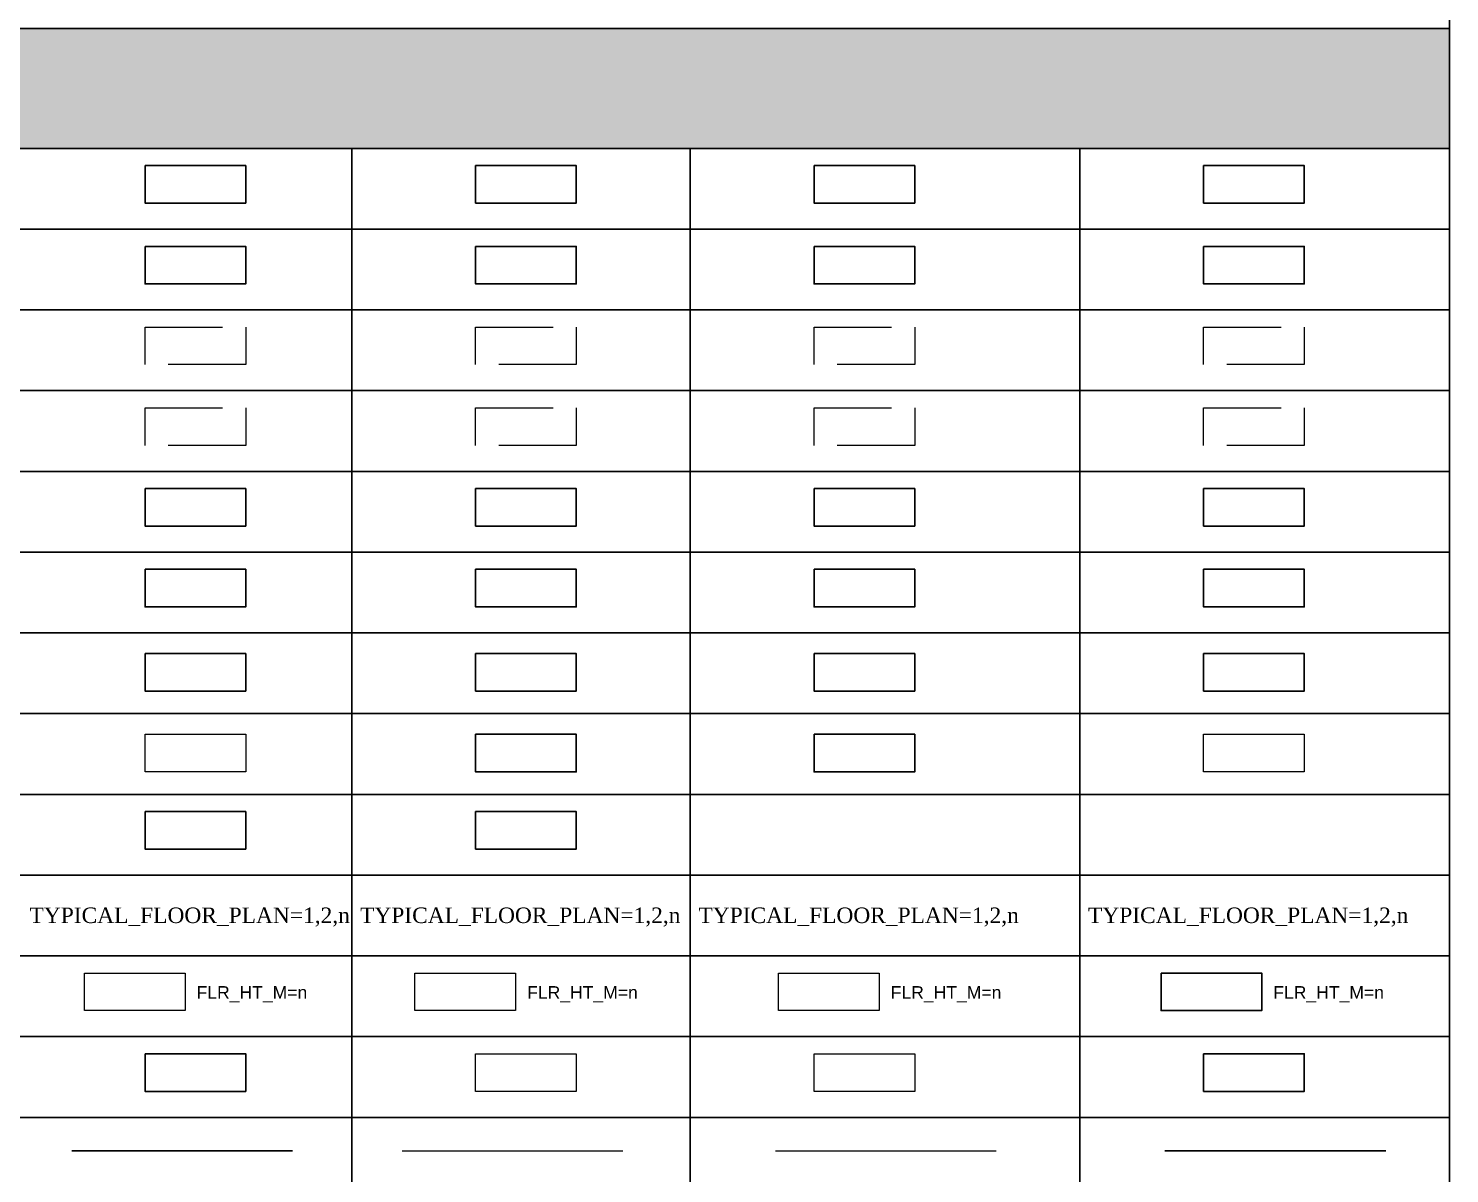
# Model space of a CAD drawing. Header units: millimetres. Extents: x -9481 to -9285, y 28735 to 28829.
# Drawn here: x -9451.39 to -9442.23, y 28795.58 to 28802.96 of the extents above; entities that cross this region are included whole.
import ezdxf

# ---------------------------------------------------------------- set-up
doc = ezdxf.new("R2010")
doc.units = ezdxf.units.MM
doc.linetypes.add('CONTINULUS', pattern=[0])
doc.linetypes.add('DASHED', pattern=[0.75, 0.5, -0.25])
for name, color, linetype in [('BLK_1_FLR_-1_APPROVED_CONSTRUCTION', 7, 'Continuous'), ('BLK_1_FLR_-1_DEMOLITION_AREA', 7, 'Continuous'), ('BLK_1_FLR_-2_APPROVED_CONSTRUCTION', 7, 'Continuous'), ('BLK_1_FLR_-2_BLT_UP_AREA', 7, 'Continuous'), ('BLK_1_FLR_-2_DEMOLITION_AREA', 7, 'Continuous'), ('BLK_1_FLR_3_APPROVED_CONSTRUCTION', 7, 'Continuous'), ('BLK_1_FLR_3_DEMOLITION_AREA', 7, 'Continuous'), ('BLK_1_FLR_3_ROOF_AREA', 7, 'Continuous'), ('BLK_1_FLR_4_APPROVED_CONSTRUCTION', 7, 'Continuous'), ('BLK_1_FLR_4_BLT_UP_AREA', 7, 'Continuous'), ('BLK_1_FLR_4_DEMOLITION_AREA', 7, 'Continuous'), ('BLK_1_FLR_4_ROOF_AREA', 7, 'Continuous'), ('BLK_1_PLANTATION_GREENSTRIP', 7, 'Continuous'), ('HATCH', 7, 'Continuous')]:
    doc.layers.add(name, color=color, linetype=linetype)
for name, color, linetype, true_color, plot in [('BLK_1_FLR_-1_BLT_UP_AREA', 7, 'Continuous', 0x995f4c, False), ('BLK_1_FLR_-1_BLT_UP_AREA_DEDUCT', 7, 'Continuous', 0x995f4c, False), ('BLK_1_FLR_-1_CARPET_AREA', 7, 'Continuous', 0x995f4c, False), ('BLK_1_FLR_-2_BLT_UP_AREA_DEDUCT', 7, 'Continuous', 0x995f4c, False), ('BLK_1_FLR_-2_STAIR_1', 7, 'Continuous', 0x995f4c, False), ('BLK_1_FLR_3_CARPET_AREA', 7, 'Continuous', 0x995f4c, False), ('BLK_1_FLR_4_CRPT_AREA_DEDUCT', 7, 'Continuous', 0x995f4c, False)]:
    doc.layers.add(name, color=color, linetype=linetype, true_color=true_color, plot=plot)
for name, color, linetype, lineweight in [('BLK_1_FLR_-1_BLT_UP_AREA_EXISTING', 11, 'DASHED', 9), ('BLK_1_FLR_-1_BLT_UP_AREA_EXISTING_DEDUCT', 11, 'DASHED', 9), ('BLK_1_FLR_-1_STAIR_1', 7, 'Continuous', 0), ('BLK_1_FLR_-1_STAIR_1_FLIGHT_1', 7, 'Continuous', 0), ('BLK_1_FLR_-2_BLT_UP_AREA_EXISTING', 11, 'DASHED', 9), ('BLK_1_FLR_-2_BLT_UP_AREA_EXISTING_DEDUCT', 11, 'DASHED', 9), ('BLK_1_FLR_-2_CRPT_AREA_DEDUCT', 7, 'Continuous', 0), ('BLK_1_FLR_3_BLT_UP_AREA_EXISTING', 11, 'DASHED', 9), ('BLK_1_FLR_3_BLT_UP_AREA_EXISTING_DEDUCT', 11, 'DASHED', 9), ('BLK_1_FLR_3_CRPT_AREA_DEDUCT', 7, 'Continuous', 0), ('BLK_1_FLR_3_STAIR_1', 7, 'Continuous', 0), ('BLK_1_FLR_4_BLT_UP_AREA_EXISTING', 11, 'DASHED', 9), ('BLK_1_FLR_4_BLT_UP_AREA_EXISTING_DEDUCT', 11, 'DASHED', 9), ('BLK_1_FLR_4_STAIR_1', 7, 'Continuous', 0), ('BLK_1_FLR_4_STAIR_1_FLIGHT_1', 7, 'Continuous', 0)]:
    doc.layers.add(name, color=color, linetype=linetype, lineweight=lineweight)
for name, color, linetype, plot in [('BLK_1_FLR_-1_CRPT_AREA_DEDUCT', 4, 'Continuous', False), ('BLK_1_FLR_-2_CARPET_AREA', 4, 'Continuous', False), ('BLK_1_FLR_-2_STAIR_1_FLIGHT_1', 7, 'Continuous', False), ('BLK_1_FLR_3_BLT_UP_AREA', 7, 'Continuous', False), ('BLK_1_FLR_3_BLT_UP_AREA_DEDUCT', 7, 'Continuous', False), ('BLK_1_FLR_3_STAIR_1_FLIGHT_1', 7, 'Continuous', False), ('BLK_1_FLR_4_BLT_UP_AREA_DEDUCT', 7, 'Continuous', False), ('BLK_1_FLR_4_CARPET_AREA', 4, 'Continuous', False)]:
    doc.layers.add(name, color=color, linetype=linetype, plot=plot)
doc.styles.get("Standard").update_dxf_attribs({"font": 'arial.ttf', "height": 0.25})
doc.styles.add('TNR', font='times.ttf', dxfattribs={"height": 0.5})

# ---------------------------------------------------------------- blocks, each defined once
blk = doc.blocks.new('H2')
at = {"layer": 'HATCH', "linetype": 'CONTINULUS', "ltscale": 0.05, "true_color": 0xf7abae}
h = blk.add_hatch(color=241, dxfattribs=at)
h.dxf.hatch_style = 1
h.paths.add_polyline_path([(-9435.4551, 28804.6003), (-9435.4551, 28803.827), (-9396.4272, 28803.827), (-9396.4272, 28804.6003)])
blk.add_lwpolyline([(-9435.4551, 28804.6003), (-9396.4272, 28804.6003), (-9396.4272, 28803.827), (-9435.4551, 28803.827), (-9435.4551, 28804.6003)], close=True)

msp = doc.modelspace()

# ---------------------------------------------------------------- linework, layer by layer
for p, q in [((-9449.3086, 28802.1877), (-9449.3086, 28801.667)), ((-9447.1263, 28802.1877), (-9447.1263, 28801.667)), ((-9444.6141, 28802.1877), (-9444.6141, 28801.667)), ((-9449.3086, 28801.667), (-9449.3086, 28801.1464)), ((-9447.1263, 28801.667), (-9447.1263, 28801.1464)), ((-9444.6141, 28801.667), (-9444.6141, 28801.1464)), ((-9449.3086, 28801.1464), (-9449.3086, 28800.6257)), ((-9447.1263, 28801.1464), (-9447.1263, 28800.6257)), ((-9444.6141, 28801.1464), (-9444.6141, 28800.6257)), ((-9449.3086, 28800.6257), (-9449.3086, 28800.1051)), ((-9447.1263, 28800.6257), (-9447.1263, 28800.1051)), ((-9444.6141, 28800.6257), (-9444.6141, 28800.1051)), ((-9449.3086, 28800.1051), (-9449.3086, 28799.5844)), ((-9447.1263, 28800.1051), (-9447.1263, 28799.5844)), ((-9444.6141, 28800.1051), (-9444.6141, 28799.5844)), ((-9449.3086, 28799.5844), (-9449.3086, 28799.0638)), ((-9447.1263, 28799.5844), (-9447.1263, 28799.0638)), ((-9444.6141, 28799.5844), (-9444.6141, 28799.0638)), ((-9449.3086, 28799.0638), (-9449.3086, 28798.0225)), ((-9447.1263, 28799.0638), (-9447.1263, 28798.0225)), ((-9444.6141, 28799.0638), (-9444.6141, 28798.0225)), ((-9449.3086, 28798.0225), (-9449.3086, 28797.5019)), ((-9447.1263, 28798.0225), (-9447.1263, 28797.5019)), ((-9444.6141, 28798.0225), (-9444.6141, 28797.5019)), ((-9449.3086, 28797.5019), (-9449.3086, 28796.9812)), ((-9447.1263, 28797.5019), (-9447.1263, 28796.9812)), ((-9444.6141, 28797.5019), (-9444.6141, 28796.9812)), ((-9449.3086, 28796.9812), (-9449.3086, 28796.4606)), ((-9447.1263, 28796.9812), (-9447.1263, 28796.4606)), ((-9444.6141, 28796.9812), (-9444.6141, 28796.4606)), ((-9449.3086, 28796.4606), (-9449.3086, 28795.9399)), ((-9447.1263, 28796.4606), (-9447.1263, 28795.9399)), ((-9444.6141, 28796.4606), (-9444.6141, 28795.9399)), ((-9449.3086, 28795.9399), (-9449.3086, 28795.4193)), ((-9447.1263, 28795.9399), (-9447.1263, 28795.4193)), ((-9444.6141, 28795.9399), (-9444.6141, 28795.4193))]:
    msp.add_line(p, q)
for points in [[(-9442.23, 28805.5641), (-9442.23, 28802.9609), (-9481.2579, 28802.9609), (-9481.2579, 28805.5641)], [(-9481.2579, 28801.667), (-9481.2579, 28802.1877), (-9442.23, 28802.1877), (-9442.23, 28801.667), (-9470.8642, 28801.667)], [(-9470.8642, 28801.667), (-9442.23, 28801.667), (-9442.23, 28801.1464), (-9481.2579, 28801.1464), (-9481.2579, 28801.667)], [(-9481.2579, 28800.6257), (-9481.2579, 28801.1464), (-9442.23, 28801.1464), (-9442.23, 28800.6257), (-9470.8642, 28800.6257)], [(-9470.8642, 28800.6257), (-9442.23, 28800.6257), (-9442.23, 28800.1051), (-9481.2579, 28800.1051), (-9481.2579, 28800.6257)], [(-9481.2579, 28799.5844), (-9481.2579, 28800.1051), (-9442.23, 28800.1051), (-9442.23, 28799.5844), (-9481.2579, 28799.5844)], [(-9481.2579, 28799.0638), (-9481.2579, 28799.5844), (-9442.23, 28799.5844), (-9442.23, 28799.0638), (-9481.2579, 28799.0638)], [(-9481.2579, 28798.5432), (-9481.2579, 28799.0638), (-9442.23, 28799.0638), (-9442.23, 28798.5432), (-9470.8642, 28798.5432)], [(-9470.8642, 28798.5432), (-9442.23, 28798.5432), (-9442.23, 28798.0225), (-9481.2579, 28798.0225)], [(-9481.2579, 28796.4606), (-9481.2579, 28796.9812), (-9442.23, 28796.9812), (-9442.23, 28796.4606), (-9470.8642, 28796.4606)], [(-9461.7318, 28796.4606), (-9442.23, 28796.4606), (-9442.23, 28795.9399), (-9461.7318, 28795.9399)], [(-9461.7318, 28795.9399), (-9442.23, 28795.9399), (-9442.23, 28795.4193), (-9461.7318, 28795.4193)]]:
    msp.add_lwpolyline(points)
for points in [[(-9481.2579, 28798.0225), (-9442.23, 28798.0225), (-9442.23, 28797.5019), (-9481.2579, 28797.5019), (-9481.2579, 28798.0225)], [(-9481.2579, 28797.5019), (-9442.23, 28797.5019), (-9442.23, 28796.9812), (-9481.2579, 28796.9812), (-9481.2579, 28797.5019)]]:
    msp.add_lwpolyline(points, close=True)
at = {"layer": 'BLK_1_FLR_-1_APPROVED_CONSTRUCTION', "color": 7}
msp.add_lwpolyline([(-9446.3282, 28799.994), (-9445.679, 28799.994), (-9445.679, 28799.7518), (-9446.3282, 28799.7518)], close=True, dxfattribs=at)
at = {"layer": 'BLK_1_FLR_-1_BLT_UP_AREA', "color": 11}
msp.add_lwpolyline([(-9446.3282, 28802.0766), (-9445.679, 28802.0766), (-9445.679, 28801.8344), (-9446.3282, 28801.8344)], close=True, dxfattribs=at)
at = {"layer": 'BLK_1_FLR_-1_BLT_UP_AREA_DEDUCT', "color": 11}
msp.add_lwpolyline([(-9446.3282, 28801.5559), (-9445.679, 28801.5559), (-9445.679, 28801.3138), (-9446.3282, 28801.3138)], close=True, dxfattribs=at)
at = {"layer": 'BLK_1_FLR_-1_BLT_UP_AREA_EXISTING', "color": 11}
msp.add_lwpolyline([(-9446.3282, 28801.0353), (-9445.679, 28801.0353), (-9445.679, 28800.7931), (-9446.3282, 28800.7931)], close=True, dxfattribs=at)
at = {"layer": 'BLK_1_FLR_-1_BLT_UP_AREA_EXISTING_DEDUCT', "color": 11}
msp.add_lwpolyline([(-9446.3282, 28800.5146), (-9445.679, 28800.5146), (-9445.679, 28800.2725), (-9446.3282, 28800.2725)], close=True, dxfattribs=at)
at = {"layer": 'BLK_1_FLR_-1_CARPET_AREA', "color": 11}
msp.add_lwpolyline([(-9446.3282, 28798.9303), (-9445.679, 28798.9303), (-9445.679, 28798.6881), (-9446.3282, 28798.6881)], close=True, dxfattribs=at)
at = {"layer": 'BLK_1_FLR_-1_CRPT_AREA_DEDUCT', "color": 11}
msp.add_lwpolyline([(-9446.3282, 28798.4097), (-9445.679, 28798.4097), (-9445.679, 28798.1675), (-9446.3282, 28798.1675)], close=True, dxfattribs=at)
at = {"layer": 'BLK_1_FLR_-1_DEMOLITION_AREA', "color": 7}
msp.add_lwpolyline([(-9446.3282, 28799.4733), (-9445.679, 28799.4733), (-9445.679, 28799.2312), (-9446.3282, 28799.2312)], close=True, dxfattribs=at)
at = {"layer": 'BLK_1_FLR_-1_STAIR_1'}
msp.add_lwpolyline([(-9446.5574, 28796.8701), (-9445.9082, 28796.8701), (-9445.9082, 28796.6279), (-9446.5574, 28796.6279)], close=True, dxfattribs=at)
at = {"layer": 'BLK_1_FLR_-1_STAIR_1_FLIGHT_1', "color": 3}
msp.add_line((-9446.5773, 28795.7248), (-9445.1537, 28795.7248), dxfattribs=at)
at = {"layer": 'BLK_1_FLR_-1_STAIR_1_FLIGHT_1'}
msp.add_lwpolyline([(-9446.3282, 28796.3494), (-9445.679, 28796.3494), (-9445.679, 28796.1073), (-9446.3282, 28796.1073)], close=True, dxfattribs=at)
at = {"layer": 'BLK_1_FLR_-2_APPROVED_CONSTRUCTION', "color": 7}
msp.add_lwpolyline([(-9443.8161, 28799.994), (-9443.1669, 28799.994), (-9443.1669, 28799.7518), (-9443.8161, 28799.7518)], close=True, dxfattribs=at)
at = {"layer": 'BLK_1_FLR_-2_BLT_UP_AREA', "color": 11}
msp.add_lwpolyline([(-9443.8161, 28802.0766), (-9443.1669, 28802.0766), (-9443.1669, 28801.8344), (-9443.8161, 28801.8344)], close=True, dxfattribs=at)
at = {"layer": 'BLK_1_FLR_-2_BLT_UP_AREA_DEDUCT', "color": 11}
msp.add_lwpolyline([(-9443.8161, 28801.5559), (-9443.1669, 28801.5559), (-9443.1669, 28801.3138), (-9443.8161, 28801.3138)], close=True, dxfattribs=at)
at = {"layer": 'BLK_1_FLR_-2_BLT_UP_AREA_EXISTING', "color": 11}
msp.add_lwpolyline([(-9443.8161, 28801.0353), (-9443.1669, 28801.0353), (-9443.1669, 28800.7931), (-9443.8161, 28800.7931)], close=True, dxfattribs=at)
at = {"layer": 'BLK_1_FLR_-2_BLT_UP_AREA_EXISTING_DEDUCT', "color": 11}
msp.add_lwpolyline([(-9443.8161, 28800.5146), (-9443.1669, 28800.5146), (-9443.1669, 28800.2725), (-9443.8161, 28800.2725)], close=True, dxfattribs=at)
at = {"layer": 'BLK_1_FLR_-2_CARPET_AREA', "color": 11}
msp.add_lwpolyline([(-9443.8161, 28798.9303), (-9443.1669, 28798.9303), (-9443.1669, 28798.6881), (-9443.8161, 28798.6881)], close=True, dxfattribs=at)
at = {"layer": 'BLK_1_FLR_-2_CRPT_AREA_DEDUCT', "color": 11}
msp.add_lwpolyline([(-9443.8161, 28798.4097), (-9443.1669, 28798.4097), (-9443.1669, 28798.1675), (-9443.8161, 28798.1675)], close=True, dxfattribs=at)
at = {"layer": 'BLK_1_FLR_-2_DEMOLITION_AREA', "color": 7}
msp.add_lwpolyline([(-9443.8161, 28799.4733), (-9443.1669, 28799.4733), (-9443.1669, 28799.2312), (-9443.8161, 28799.2312)], close=True, dxfattribs=at)
at = {"layer": 'BLK_1_FLR_-2_STAIR_1', "color": 7}
msp.add_lwpolyline([(-9444.0904, 28796.8701), (-9443.4412, 28796.8701), (-9443.4412, 28796.6279), (-9444.0904, 28796.6279)], close=True, dxfattribs=at)
at = {"layer": 'BLK_1_FLR_-2_STAIR_1_FLIGHT_1', "color": 3}
msp.add_line((-9444.0651, 28795.7248), (-9442.6416, 28795.7248), dxfattribs=at)
at = {"layer": 'BLK_1_FLR_-2_STAIR_1_FLIGHT_1', "color": 7}
msp.add_lwpolyline([(-9443.8161, 28796.3494), (-9443.1669, 28796.3494), (-9443.1669, 28796.1073), (-9443.8161, 28796.1073)], close=True, dxfattribs=at)
at = {"layer": 'BLK_1_FLR_3_APPROVED_CONSTRUCTION', "color": 7}
msp.add_lwpolyline([(-9450.642, 28799.994), (-9449.9928, 28799.994), (-9449.9928, 28799.7518), (-9450.642, 28799.7518)], close=True, dxfattribs=at)
at = {"layer": 'BLK_1_FLR_3_BLT_UP_AREA', "color": 11}
msp.add_lwpolyline([(-9450.642, 28802.0766), (-9449.9928, 28802.0766), (-9449.9928, 28801.8344), (-9450.642, 28801.8344)], close=True, dxfattribs=at)
at = {"layer": 'BLK_1_FLR_3_BLT_UP_AREA_DEDUCT', "color": 11}
msp.add_lwpolyline([(-9450.642, 28801.5559), (-9449.9928, 28801.5559), (-9449.9928, 28801.3138), (-9450.642, 28801.3138)], close=True, dxfattribs=at)
at = {"layer": 'BLK_1_FLR_3_BLT_UP_AREA_EXISTING', "color": 11}
msp.add_lwpolyline([(-9450.642, 28801.0353), (-9449.9928, 28801.0353), (-9449.9928, 28800.7931), (-9450.642, 28800.7931)], close=True, dxfattribs=at)
at = {"layer": 'BLK_1_FLR_3_BLT_UP_AREA_EXISTING_DEDUCT', "color": 11}
msp.add_lwpolyline([(-9450.642, 28800.5146), (-9449.9928, 28800.5146), (-9449.9928, 28800.2725), (-9450.642, 28800.2725)], close=True, dxfattribs=at)
at = {"layer": 'BLK_1_FLR_3_CARPET_AREA', "color": 11}
msp.add_lwpolyline([(-9450.642, 28798.9303), (-9449.9928, 28798.9303), (-9449.9928, 28798.6881), (-9450.642, 28798.6881)], close=True, dxfattribs=at)
at = {"layer": 'BLK_1_FLR_3_CRPT_AREA_DEDUCT', "color": 11}
msp.add_lwpolyline([(-9450.642, 28798.4097), (-9449.9928, 28798.4097), (-9449.9928, 28798.1675), (-9450.642, 28798.1675)], close=True, dxfattribs=at)
at = {"layer": 'BLK_1_FLR_3_DEMOLITION_AREA', "color": 7}
msp.add_lwpolyline([(-9450.642, 28799.4733), (-9449.9928, 28799.4733), (-9449.9928, 28799.2312), (-9450.642, 28799.2312)], close=True, dxfattribs=at)
at = {"layer": 'BLK_1_FLR_3_ROOF_AREA', "linetype": 'CONTINULUS', "ltscale": 0.05}
msp.add_lwpolyline([(-9450.642, 28797.9114), (-9449.9928, 28797.9114), (-9449.9928, 28797.6692), (-9450.642, 28797.6692)], close=True, dxfattribs=at)
at = {"layer": 'BLK_1_FLR_3_STAIR_1'}
msp.add_lwpolyline([(-9451.0337, 28796.8701), (-9450.3845, 28796.8701), (-9450.3845, 28796.6279), (-9451.0337, 28796.6279)], close=True, dxfattribs=at)
at = {"layer": 'BLK_1_FLR_3_STAIR_1_FLIGHT_1', "color": 3}
msp.add_line((-9451.1156, 28795.7248), (-9449.692, 28795.7248), dxfattribs=at)
at = {"layer": 'BLK_1_FLR_3_STAIR_1_FLIGHT_1'}
msp.add_lwpolyline([(-9450.642, 28796.3494), (-9449.9928, 28796.3494), (-9449.9928, 28796.1073), (-9450.642, 28796.1073)], close=True, dxfattribs=at)
at = {"layer": 'BLK_1_FLR_4_APPROVED_CONSTRUCTION', "color": 7}
msp.add_lwpolyline([(-9448.5105, 28799.994), (-9447.8613, 28799.994), (-9447.8613, 28799.7518), (-9448.5105, 28799.7518)], close=True, dxfattribs=at)
at = {"layer": 'BLK_1_FLR_4_BLT_UP_AREA', "color": 11}
msp.add_lwpolyline([(-9448.5105, 28802.0766), (-9447.8613, 28802.0766), (-9447.8613, 28801.8344), (-9448.5105, 28801.8344)], close=True, dxfattribs=at)
at = {"layer": 'BLK_1_FLR_4_BLT_UP_AREA_DEDUCT', "color": 11}
msp.add_lwpolyline([(-9448.5105, 28801.5559), (-9447.8613, 28801.5559), (-9447.8613, 28801.3138), (-9448.5105, 28801.3138)], close=True, dxfattribs=at)
at = {"layer": 'BLK_1_FLR_4_BLT_UP_AREA_EXISTING', "color": 11}
msp.add_lwpolyline([(-9448.5105, 28801.0353), (-9447.8613, 28801.0353), (-9447.8613, 28800.7931), (-9448.5105, 28800.7931)], close=True, dxfattribs=at)
at = {"layer": 'BLK_1_FLR_4_BLT_UP_AREA_EXISTING_DEDUCT', "color": 11}
msp.add_lwpolyline([(-9448.5105, 28800.5146), (-9447.8613, 28800.5146), (-9447.8613, 28800.2725), (-9448.5105, 28800.2725)], close=True, dxfattribs=at)
at = {"layer": 'BLK_1_FLR_4_CARPET_AREA', "color": 11}
msp.add_lwpolyline([(-9448.5105, 28798.9303), (-9447.8613, 28798.9303), (-9447.8613, 28798.6881), (-9448.5105, 28798.6881)], close=True, dxfattribs=at)
at = {"layer": 'BLK_1_FLR_4_CRPT_AREA_DEDUCT', "color": 11}
msp.add_lwpolyline([(-9448.5105, 28798.4097), (-9447.8613, 28798.4097), (-9447.8613, 28798.1675), (-9448.5105, 28798.1675)], close=True, dxfattribs=at)
at = {"layer": 'BLK_1_FLR_4_DEMOLITION_AREA', "color": 7}
msp.add_lwpolyline([(-9448.5105, 28799.4733), (-9447.8613, 28799.4733), (-9447.8613, 28799.2312), (-9448.5105, 28799.2312)], close=True, dxfattribs=at)
at = {"layer": 'BLK_1_FLR_4_ROOF_AREA', "linetype": 'CONTINULUS', "ltscale": 0.05}
msp.add_lwpolyline([(-9448.5105, 28797.9114), (-9447.8613, 28797.9114), (-9447.8613, 28797.6692), (-9448.5105, 28797.6692)], close=True, dxfattribs=at)
at = {"layer": 'BLK_1_FLR_4_STAIR_1'}
msp.add_lwpolyline([(-9448.9021, 28796.8701), (-9448.253, 28796.8701), (-9448.253, 28796.6279), (-9448.9021, 28796.6279)], close=True, dxfattribs=at)
at = {"layer": 'BLK_1_FLR_4_STAIR_1_FLIGHT_1', "color": 3}
msp.add_line((-9448.9841, 28795.7248), (-9447.5605, 28795.7248), dxfattribs=at)
at = {"layer": 'BLK_1_FLR_4_STAIR_1_FLIGHT_1'}
msp.add_lwpolyline([(-9448.5105, 28796.3494), (-9447.8613, 28796.3494), (-9447.8613, 28796.1073), (-9448.5105, 28796.1073)], close=True, dxfattribs=at)

# ---------------------------------------------------------------- block references
at = {"layer": 'BLK_1_PLANTATION_GREENSTRIP', "linetype": 'CONTINULUS'}
msp.add_blockref('H2', (-45.8028, -1.6393), dxfattribs=at)

# ---------------------------------------------------------------- texts
at = {"layer": 'BLK_1_FLR_-1_BLT_UP_AREA', "color": 11, "insert": (-9447.0734, 28797.2927), "char_height": 0.1, "attachment_point": 1, "style": 'TNR'}
msp.add_mtext_dynamic_manual_height_columns('TYPICAL_FLOOR_PLAN=1,2,n', width=3.3155, gutter_width=2.5, heights=[0], dxfattribs=at)
at = {"layer": 'BLK_1_FLR_-1_STAIR_1', "insert": (-9445.8338, 28796.7858), "char_height": 0.081, "attachment_point": 1}
msp.add_mtext_dynamic_manual_height_columns('FLR_HT_M=n', width=0.422056, gutter_width=0.405, heights=[0], dxfattribs=at)
at = {"layer": 'BLK_1_FLR_-2_BLT_UP_AREA', "color": 11, "insert": (-9444.5612, 28797.2927), "char_height": 0.1, "attachment_point": 1, "style": 'TNR'}
msp.add_mtext_dynamic_manual_height_columns('TYPICAL_FLOOR_PLAN=1,2,n', width=3.3155, gutter_width=2.5, heights=[0], dxfattribs=at)
at = {"layer": 'BLK_1_FLR_-2_STAIR_1', "color": 7, "insert": (-9443.3668, 28796.7858), "char_height": 0.081, "attachment_point": 1}
msp.add_mtext_dynamic_manual_height_columns('FLR_HT_M=n', width=0.422056, gutter_width=0.405, heights=[0], dxfattribs=at)
at = {"layer": 'BLK_1_FLR_3_BLT_UP_AREA', "color": 11, "insert": (-9451.3872, 28797.2927), "char_height": 0.1, "attachment_point": 1, "style": 'TNR'}
msp.add_mtext_dynamic_manual_height_columns('TYPICAL_FLOOR_PLAN=1,2,n', width=3.3155, gutter_width=2.5, heights=[0], dxfattribs=at)
at = {"layer": 'BLK_1_FLR_3_STAIR_1', "insert": (-9450.31, 28796.7858), "char_height": 0.081, "attachment_point": 1}
msp.add_mtext_dynamic_manual_height_columns('FLR_HT_M=n', width=0.422056, gutter_width=0.405, heights=[0], dxfattribs=at)
at = {"layer": 'BLK_1_FLR_4_BLT_UP_AREA', "color": 11, "insert": (-9449.2556, 28797.2927), "char_height": 0.1, "attachment_point": 1, "style": 'TNR'}
msp.add_mtext_dynamic_manual_height_columns('TYPICAL_FLOOR_PLAN=1,2,n', width=3.3155, gutter_width=2.5, heights=[0], dxfattribs=at)
at = {"layer": 'BLK_1_FLR_4_STAIR_1', "insert": (-9448.1785, 28796.7858), "char_height": 0.081, "attachment_point": 1}
msp.add_mtext_dynamic_manual_height_columns('FLR_HT_M=n', width=0.422056, gutter_width=0.405, heights=[0], dxfattribs=at)

doc.saveas('drawing.dxf')
